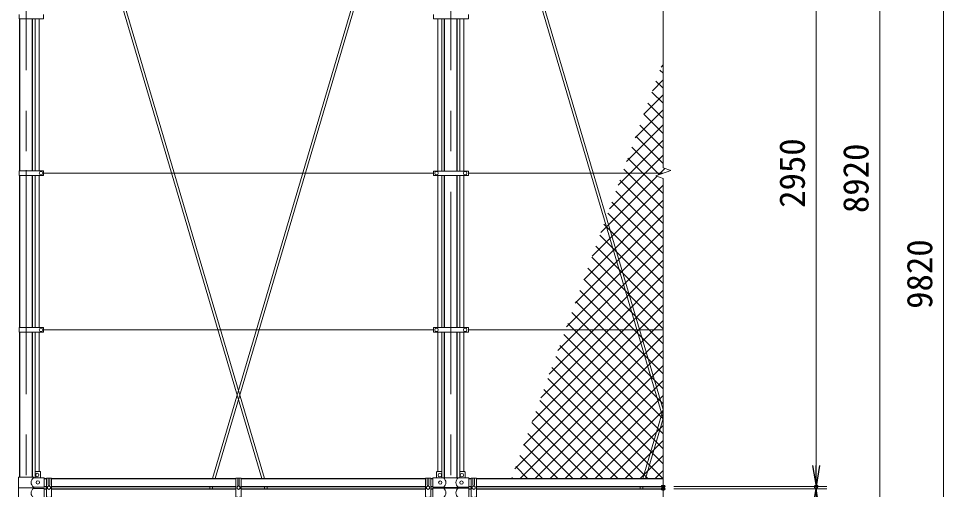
# Model space of a CAD drawing. Units: millimetres, scale not verified. Extents: x -10499 to 10501, y -7424 to 7426.
# Drawn here: x -7779 to -3423, y -648 to 1568 of the extents above; entities that cross this region are included whole.
import ezdxf
from ezdxf.enums import TextEntityAlignment as Align

# ---------------------------------------------------------------- set-up
doc = ezdxf.new("R2010")
doc.units = ezdxf.units.MM
doc.header["$LTSCALE"] = 30
doc.header["$PDMODE"] = 32
doc.header["$PDSIZE"] = 15
doc.linetypes.add('USER1', pattern=[50.8, 31.75, -6.35, 6.35, -6.35])
for name, color, linetype, lineweight in [('0-1_D-STR1', 1, 'Continuous', 25), ('0-4_D-BMK', 2, 'USER1', 13), ('0-5_D-STR3', 3, 'Continuous', 13), ('0-6_D-STR2', 7, 'Continuous', 13), ('0-7_D-STR-DIM', 7, 'Continuous', 13)]:
    doc.layers.add(name, color=color, linetype=linetype, lineweight=lineweight)
doc.layers.add('0-8_0', color=7, linetype='Continuous')
doc.layers.add('0-9_Defpoints', color=8, linetype='Continuous')
doc.styles.add('ＭＳ ゴシック', font='')
doc.styles.get('ＭＳ ゴシック').set_extended_font_data('MS Gothic')

# ---------------------------------------------------------------- blocks, each defined once
blk = doc.blocks.new('_Open')
at = {"layer": '0-8_0'}
blk.add_line((-30, 5), (0, 0), dxfattribs=at)
blk.add_lwpolyline([(-30, -5), (0, 0), (-30, 0)], dxfattribs=at)

msp = doc.modelspace()

# ---------------------------------------------------------------- linework, layer by layer
at = {"layer": '0-1_D-STR1'}
for p, q in [((-7773.42, 851.07), (-7773.42, 1567.07)), ((-7712.92, 851.07), (-7712.92, 1567.07)), ((-5773.42, 850.87), (-5773.42, 1567.27)), ((-5712.92, 850.87), (-5712.92, 1567.27)), ((-7773.42, 114.07), (-7773.42, 830.07)), ((-7712.92, 114.07), (-7712.92, 830.07)), ((-5773.42, 113.87), (-5773.42, 830.27)), ((-5712.92, 113.87), (-5712.92, 830.27)), ((-7773.42, -589.43), (-7773.42, 93.07)), ((-7712.92, -589.43), (-7712.92, 93.07)), ((-5773.42, -592.83), (-5773.42, 93.27)), ((-5712.92, -592.83), (-5712.92, 93.27)), ((-7658.17, -596.33), (-7648.17, -596.33)), ((-7623.17, -596.33), (-6755.67, -596.33)), ((-6730.67, -596.33), (-5863.17, -596.33)), ((-5838.17, -596.33), (-5828.17, -596.33)), ((-5658.17, -596.33), (-5648.17, -596.33)), ((-5623.17, -596.33), (-4743.17, -596.33)), ((-7658.17, -634.43), (-7648.17, -634.43)), ((-7658.17, -644.43), (-7648.17, -644.43)), ((-7623.17, -634.43), (-6755.67, -634.43)), ((-7623.17, -644.43), (-6755.67, -644.43)), ((-6730.67, -634.43), (-5863.17, -634.43)), ((-6730.67, -644.43), (-5863.17, -644.43)), ((-5838.17, -634.43), (-5828.17, -634.43)), ((-5838.17, -644.43), (-5828.17, -644.43)), ((-5773.42, -641.03), (-5773.42, -637.83)), ((-5712.92, -641.03), (-5712.92, -637.83)), ((-5658.17, -634.43), (-5648.17, -634.43)), ((-5658.17, -644.43), (-5648.17, -644.43)), ((-5623.17, -634.43), (-4743.17, -634.43)), ((-5623.17, -644.43), (-4743.17, -644.43))]:
    msp.add_line(p, q, dxfattribs=at)
at = {"layer": '0-4_D-BMK'}
for p, q in [((-7743.17, 5325.57), (-7743.17, -4594.43)), ((-5743.17, 5325.57), (-5743.17, -4594.43)), ((-7743.17, 855.1), (-7743.17, 686.32)), ((-7743.17, 118.1), (-7743.17, 77.32))]:
    msp.add_line(p, q, dxfattribs=at)
at = {"layer": '0-5_D-STR3'}
for p, q in [((-7484.12, 2277.47), (-6632.96, -596.33)), ((-7471.6, 2277.47), (-6620.45, -596.33)), ((-6014.75, 2277.47), (-6865.9, -596.33)), ((-6002.23, 2277.47), (-6853.39, -596.33)), ((-5510.78, 2277.47), (-4743.17, -314.22)), ((-5498.26, 2277.47), (-4743.17, -271.97)), ((-7775.97, 1588.07), (-7775.97, 1567.07)), ((-7661.17, 1588.07), (-7661.17, 1567.07)), ((-5825.67, 1587.87), (-5825.67, 1567.27)), ((-5660.67, 1587.87), (-5660.67, 1567.27)), ((-7775.97, 1567.07), (-7661.17, 1567.07)), ((-7700.67, 851.07), (-7700.67, 1567.07)), ((-7681.67, 851.07), (-7681.67, 1567.07)), ((-5825.67, 1567.27), (-5660.67, 1567.27)), ((-5804.67, 1567.27), (-5804.67, 850.87)), ((-5785.67, 1567.27), (-5785.67, 850.87)), ((-5700.67, 1567.27), (-5700.67, 850.87)), ((-5681.67, 1567.27), (-5681.67, 850.87)), ((-7775.97, 851.07), (-7775.97, 830.07)), ((-7775.97, 851.07), (-7661.17, 851.07)), ((-7775.97, 830.07), (-7661.17, 830.07)), ((-7700.67, 114.07), (-7700.67, 830.07)), ((-7681.67, 114.07), (-7681.67, 830.07)), ((-7661.17, 851.07), (-7661.17, 830.07)), ((-5825.67, 840.57), (-7661.17, 840.57)), ((-5825.67, 850.87), (-5660.67, 850.87)), ((-5825.67, 850.87), (-5825.67, 830.27)), ((-5825.67, 830.27), (-5660.67, 830.27)), ((-5804.67, 830.27), (-5804.67, 113.87)), ((-5785.67, 830.27), (-5785.67, 113.87)), ((-5700.67, 830.27), (-5700.67, 113.87)), ((-5681.67, 830.27), (-5681.67, 113.87)), ((-5660.67, 850.87), (-5660.67, 830.27)), ((-4743.17, 840.57), (-5660.67, 840.57)), ((-7775.97, 114.07), (-7775.97, 93.07)), ((-7775.97, 114.07), (-7661.17, 114.07)), ((-7775.97, 93.07), (-7661.17, 93.07)), ((-7700.67, -563.11), (-7700.67, 93.07)), ((-7681.67, -562.43), (-7681.67, 93.07)), ((-7661.17, 114.07), (-7661.17, 93.07)), ((-5825.67, 103.57), (-7661.17, 103.57)), ((-5825.67, 113.87), (-5660.67, 113.87)), ((-5825.67, 113.87), (-5825.67, 93.27)), ((-5825.67, 93.27), (-5660.67, 93.27)), ((-5804.67, -563.33), (-5804.67, 93.27)), ((-5785.67, -564.01), (-5785.67, 93.27)), ((-5700.67, -564.01), (-5700.67, 93.27)), ((-5681.67, -563.33), (-5681.67, 93.27)), ((-5660.67, 113.87), (-5660.67, 93.27)), ((-4743.17, 103.57), (-5660.67, 103.57)), ((-4743.17, -271.97), (-4839.25, -596.33)), ((-4743.17, -314.22), (-4826.73, -596.33)), ((-7701.17, -564.43), (-7701.17, -592.43)), ((-7699.17, -562.43), (-7678.17, -562.43)), ((-7676.17, -564.43), (-7676.17, -592.43)), ((-5810.17, -593.33), (-5810.17, -565.33)), ((-5787.17, -563.33), (-5808.17, -563.33)), ((-5785.17, -593.33), (-5785.17, -565.33)), ((-5701.17, -593.33), (-5701.17, -565.33)), ((-5699.17, -563.33), (-5678.17, -563.33)), ((-5676.17, -593.33), (-5676.17, -565.33)), ((-7779.27, -589.43), (-7709.37, -589.43)), ((-7779.27, -589.43), (-7779.27, -639.43)), ((-7703.37, -592.43), (-7709.37, -589.43)), ((-7703.37, -592.43), (-7658.17, -592.43)), ((-7658.17, -636.43), (-7658.17, -592.43)), ((-7648.17, -595.06), (-7639.17, -595.06)), ((-7639.17, -595.06), (-7639.17, -627.43)), ((-7632.17, -595.06), (-7632.17, -627.43)), ((-6746.67, -595.06), (-6746.67, -627.43)), ((-6730.67, -595.06), (-6739.67, -595.06)), ((-6739.67, -595.06), (-6739.67, -627.43)), ((-5854.17, -595.06), (-5854.17, -627.43)), ((-5838.17, -595.06), (-5847.17, -595.06)), ((-5847.17, -595.06), (-5847.17, -627.43)), ((-5828.17, -593.33), (-5776.97, -593.33)), ((-5828.17, -637.33), (-5828.17, -593.33)), ((-5776.97, -592.83), (-5777.97, -593.33)), ((-5776.97, -592.83), (-5709.37, -592.83)), ((-5709.37, -592.83), (-5708.37, -593.33)), ((-5709.37, -593.33), (-5658.17, -593.33)), ((-5658.17, -637.33), (-5658.17, -593.33)), ((-5648.17, -595.06), (-5639.17, -595.06)), ((-5639.17, -595.06), (-5639.17, -627.43)), ((-5632.17, -595.06), (-5632.17, -627.43)), ((-7779.27, -639.43), (-7709.37, -639.43)), ((-7779.27, -639.43), (-7709.37, -639.43)), ((-7779.27, -689.43), (-7779.27, -639.43)), ((-7703.37, -636.43), (-7709.37, -639.43)), ((-7703.37, -642.43), (-7709.37, -639.43)), ((-7703.37, -636.43), (-7658.17, -636.43)), ((-7703.37, -642.43), (-7658.17, -642.43)), ((-7658.17, -642.43), (-7658.17, -686.43)), ((-6877.19, -634.43), (-6880.15, -644.43)), ((-6864.67, -634.43), (-6867.63, -644.43)), ((-6621.68, -634.43), (-6618.72, -644.43)), ((-6609.16, -634.43), (-6606.2, -644.43)), ((-5828.17, -637.33), (-5776.97, -637.33)), ((-5828.17, -641.53), (-5776.97, -641.53)), ((-5828.17, -641.53), (-5828.17, -685.53)), ((-5776.97, -637.83), (-5777.97, -637.33)), ((-5776.97, -641.03), (-5777.97, -641.53)), ((-5709.37, -637.33), (-5658.17, -637.33)), ((-5709.37, -641.53), (-5658.17, -641.53)), ((-5658.17, -641.53), (-5658.17, -685.53)), ((-4850.53, -634.43), (-4853.49, -644.43)), ((-4838.01, -634.43), (-4840.98, -644.43))]:
    msp.add_line(p, q, dxfattribs=at)
for points in [[(-7639.17, -684.32), (-7648.17, -684.32), (-7648.17, -595.06)], [(-7632.17, -595.06), (-7623.17, -595.06), (-7623.17, -684.32), (-7632.17, -684.32)], [(-6746.67, -595.06), (-6755.67, -595.06), (-6755.67, -684.32), (-6746.67, -684.32)], [(-6739.67, -684.32), (-6730.67, -684.32), (-6730.67, -595.06)], [(-5854.17, -595.06), (-5863.17, -595.06), (-5863.17, -684.32), (-5854.17, -684.32)], [(-5847.17, -684.32), (-5838.17, -684.32), (-5838.17, -595.06)], [(-5639.17, -684.32), (-5648.17, -684.32), (-5648.17, -595.06)], [(-5632.17, -595.06), (-5623.17, -595.06), (-5623.17, -684.32), (-5632.17, -684.32)], [(-5776.97, -637.83), (-5709.37, -637.83), (-5708.37, -637.33)], [(-5776.97, -641.03), (-5709.37, -641.03), (-5708.37, -641.53)]]:
    msp.add_lwpolyline(points, dxfattribs=at)
for points in [[(-7635.67, -647.53), (-7642.69, -643.48), (-7642.69, -635.38), (-7635.67, -631.33), (-7628.66, -635.38), (-7628.66, -643.48)], [(-6743.17, -647.53), (-6736.16, -643.48), (-6736.16, -635.38), (-6743.17, -631.33), (-6750.19, -635.38), (-6750.19, -643.48)], [(-5850.67, -647.53), (-5843.66, -643.48), (-5843.66, -635.38), (-5850.67, -631.33), (-5857.69, -635.38), (-5857.69, -643.48)], [(-5635.67, -647.53), (-5642.69, -643.48), (-5642.69, -635.38), (-5635.67, -631.33), (-5628.66, -635.38), (-5628.66, -643.48)]]:
    msp.add_lwpolyline(points, close=True, dxfattribs=at)
for centre, radius in [((-7673.17, 840.57), 8), ((-5810.67, 840.57), 8), ((-5675.67, 840.57), 8), ((-7673.17, 103.57), 8), ((-5810.67, 103.57), 8), ((-5675.67, 103.57), 8), ((-7691.17, -579.43), 8), ((-7688.17, -614.43), 8), ((-5795.17, -580.33), 8), ((-5793.17, -615.33), 8), ((-5693.17, -615.33), 8), ((-5691.17, -580.33), 8), ((-7635.67, -639.43), 7.03), ((-6743.17, -639.43), 7.03), ((-5850.67, -639.43), 7.03), ((-5635.67, -639.43), 7.03)]:
    msp.add_circle(centre, radius, dxfattribs=at)
for centre, radius, start, end in [((-7699.17, -564.43), 2, 90, 180), ((-7678.17, -564.43), 2, 0, 90), ((-5808.17, -565.33), 2, 90, 180), ((-5787.17, -565.33), 2, 0, 90), ((-5699.17, -565.33), 2, 90, 180), ((-5678.17, -565.33), 2, 0, 90), ((-7690.79, -614.43), 28.8, 130.19176, 229.80824), ((-7635.67, -600.69), 6.62, 58.10921, 121.89079), ((-6743.17, -600.69), 6.62, 58.10921, 121.89079), ((-5850.67, -600.69), 6.62, 58.10921, 121.89079), ((-5795.56, -615.33), 28.8, 310.19176, 49.80824), ((-5690.79, -615.33), 28.8, 130.19176, 229.80824), ((-5635.67, -600.69), 6.62, 58.10921, 121.89079), ((-7690.79, -664.43), 28.8, 130.19176, 229.80824), ((-7635.67, -627.43), 3.5, 180, 0), ((-6743.17, -627.43), 3.5, 180, 0), ((-5850.67, -627.43), 3.5, 180, 0), ((-5795.56, -663.53), 28.8, 310.19176, 49.80824), ((-5690.79, -663.53), 28.8, 130.19176, 229.80824), ((-5635.67, -627.43), 3.5, 180, 0)]:
    msp.add_arc(centre, radius, start, end, dxfattribs=at)
at = {"layer": '0-6_D-STR2'}
for p, q in [((-4743.17, 1310.85), (-4758.46, 1326.13)), ((-4753.41, 1340.01), (-4743.17, 1350.24)), ((-4793.87, 1228.83), (-4743.17, 1279.53)), ((-4743.17, 1240.14), (-4777.33, 1274.29)), ((-4743.17, 1169.43), (-4796.19, 1222.45)), ((-4834.34, 1117.66), (-4743.17, 1208.82)), ((-4874.8, 1006.48), (-4743.17, 1138.11)), ((-4743.17, 1098.72), (-4815.06, 1170.61)), ((-4743.17, 1028.01), (-4833.93, 1118.76)), ((-4915.26, 895.31), (-4743.17, 1067.4)), ((-4743.17, 957.3), (-4852.8, 1066.92)), ((-4743.17, 886.59), (-4871.67, 1015.08)), ((-4899.29, 840.57), (-4743.17, 996.69)), ((-4828.58, 840.57), (-4743.17, 925.97)), ((-4838.58, 840.57), (-4909.41, 911.4)), ((-4996.19, 672.96), (-4828.58, 840.57)), ((-4955.73, 784.13), (-4899.29, 840.57)), ((-4909.29, 840.57), (-4928.28, 859.56)), ((-4743.17, 674.45), (-4909.29, 840.57)), ((-4743.17, 745.16), (-4838.58, 840.57)), ((-4709.44, 852.85), (-4711.15, 854.56)), ((-5077.12, 450.61), (-4743.17, 784.55)), ((-5036.66, 561.78), (-4772.76, 825.68)), ((-4743.17, 603.74), (-4947.15, 807.71)), ((-4743.17, 533.03), (-4966.01, 755.87)), ((-5117.59, 339.43), (-4743.17, 713.84)), ((-4743.17, 462.32), (-4984.88, 704.03)), ((-5158.05, 228.26), (-4743.17, 643.13)), ((-4743.17, 391.61), (-5003.75, 652.19)), ((-5198.52, 117.08), (-4743.17, 572.42)), ((-4743.17, 320.9), (-5022.62, 600.35)), ((-4743.17, 250.19), (-5041.49, 548.5)), ((-5141.32, 103.57), (-4743.17, 501.71)), ((-4743.17, 179.48), (-5060.36, 496.66)), ((-4743.17, 108.77), (-5079.23, 444.82)), ((-4808.68, 103.57), (-5098.1, 392.98)), ((-5070.61, 103.57), (-4743.17, 431)), ((-4999.9, 103.57), (-4743.17, 360.29)), ((-4879.39, 103.57), (-5116.97, 341.14)), ((-4950.11, 103.57), (-5135.83, 289.3)), ((-4929.19, 103.57), (-4743.17, 289.58)), ((-5020.82, 103.57), (-5154.7, 237.45)), ((-4858.48, 103.57), (-4743.17, 218.87)), ((-5091.53, 103.57), (-5173.57, 185.61)), ((-5162.24, 103.57), (-5192.44, 133.77)), ((-4787.77, 103.57), (-4743.17, 148.16)), ((-5441.3, -549.97), (-4787.77, 103.57)), ((-5400.84, -438.79), (-4858.48, 103.57)), ((-5360.37, -327.62), (-4929.19, 103.57)), ((-5319.91, -216.44), (-4999.9, 103.57)), ((-5279.44, -105.27), (-5070.61, 103.57)), ((-5238.98, 5.91), (-5141.32, 103.57)), ((-4743.17, -315.5), (-5162.24, 103.57)), ((-4743.17, -244.79), (-5091.53, 103.57)), ((-4743.17, -174.07), (-5020.82, 103.57)), ((-4743.17, -103.36), (-4950.11, 103.57)), ((-4743.17, -32.65), (-4879.39, 103.57)), ((-4743.17, 38.06), (-4808.68, 103.57)), ((-5416.96, -596.33), (-4743.17, 77.45)), ((-4743.17, -386.21), (-5211.31, 81.93)), ((-5346.24, -596.33), (-4743.17, 6.74)), ((-4743.17, -456.92), (-5230.18, 30.09)), ((-4743.17, -527.63), (-5249.05, -21.76)), ((-5275.53, -596.33), (-4743.17, -63.97)), ((-4745.18, -596.33), (-5267.92, -73.6)), ((-4815.89, -596.33), (-5286.79, -125.44)), ((-5204.82, -596.33), (-4743.17, -134.69)), ((-4886.6, -596.33), (-5305.65, -177.28)), ((-5134.11, -596.33), (-4743.17, -205.4)), ((-4957.31, -596.33), (-5324.52, -229.12)), ((-5028.02, -596.33), (-5343.39, -280.96)), ((-5063.4, -596.33), (-4743.17, -276.11)), ((-5098.73, -596.33), (-5362.26, -332.81)), ((-4992.69, -596.33), (-4743.17, -346.82)), ((-5169.44, -596.33), (-5381.13, -384.65)), ((-4921.98, -596.33), (-4743.17, -417.53)), ((-5240.15, -596.33), (-5400, -436.49)), ((-5310.87, -596.33), (-5418.87, -488.33)), ((-4851.27, -596.33), (-4743.17, -488.24)), ((-5381.58, -596.33), (-5437.74, -540.17)), ((-4780.56, -596.33), (-4743.17, -558.95)), ((-5452.29, -596.33), (-5456.61, -592.01))]:
    msp.add_line(p, q, dxfattribs=at)
for points in [[(-4761.28, 833.98), (-4767.87, 840.57), (-4890.54, 963.24)], [(-4766.28, 832.16), (-4757.87, 840.57), (-4735.14, 863.3)]]:
    msp.add_lwpolyline(points, dxfattribs=at)
at = {"layer": '0-7_D-STR-DIM'}
for p, q in [((-3723.17, 5175.57), (-3723.17, -3544.43)), ((-3423.17, 5175.57), (-3423.17, -4444.43)), ((-4743.17, 3774.91), (-4743.17, 866.22)), ((-4023.17, 2215.57), (-4023.17, -534.43)), ((-4778.41, 827.74), (-4707.94, 853.39)), ((-4743.17, 814.91), (-4778.41, 827.74)), ((-4707.94, 853.39), (-4743.17, 866.22)), ((-4743.17, 814.91), (-4743.17, -2093.78)), ((-4023.17, -534.43), (-4023.17, -434.43)), ((-4693.17, -634.43), (-3973.17, -634.43)), ((-4693.17, -634.43), (-3973.17, -634.43)), ((-4693.17, -644.43), (-3973.17, -644.43)), ((-4693.17, -644.43), (-3973.17, -644.43)), ((-4023.17, -644.43), (-4023.17, -634.43))]:
    msp.add_line(p, q, dxfattribs=at)
at = {"layer": '0-9_Defpoints'}
for p in [(-4743.17, -634.43), (-4743.17, -634.43), (-4743.17, -644.43), (-4023.17, -634.43)]:
    msp.add_point(p, dxfattribs=at)

# ---------------------------------------------------------------- block references
at = {"layer": '0-7_D-STR-DIM', "xscale": 3.333333, "yscale": 3.333333}
for p, rotation in [((-4023.17, -634.43), 270), ((-4023.17, -634.43), 270), ((-4023.17, -644.43), 90), ((-4023.17, -644.43), 90)]:
    msp.add_blockref('_Open', p, dxfattribs=dict(at, rotation=rotation))

# ---------------------------------------------------------------- texts
at = {"layer": '0-7_D-STR-DIM', "style": 'ＭＳ ゴシック'}
for s, p in [('2950', (-4040.04, 677.44)), ('8920', (-3740.04, 652.75)), ('9820', (-3440.04, 202.13))]:
    msp.add_text(s, height=120.3, rotation=90, dxfattribs=at).set_placement(p, align=Align.BOTTOM_LEFT)

doc.saveas('drawing.dxf')
